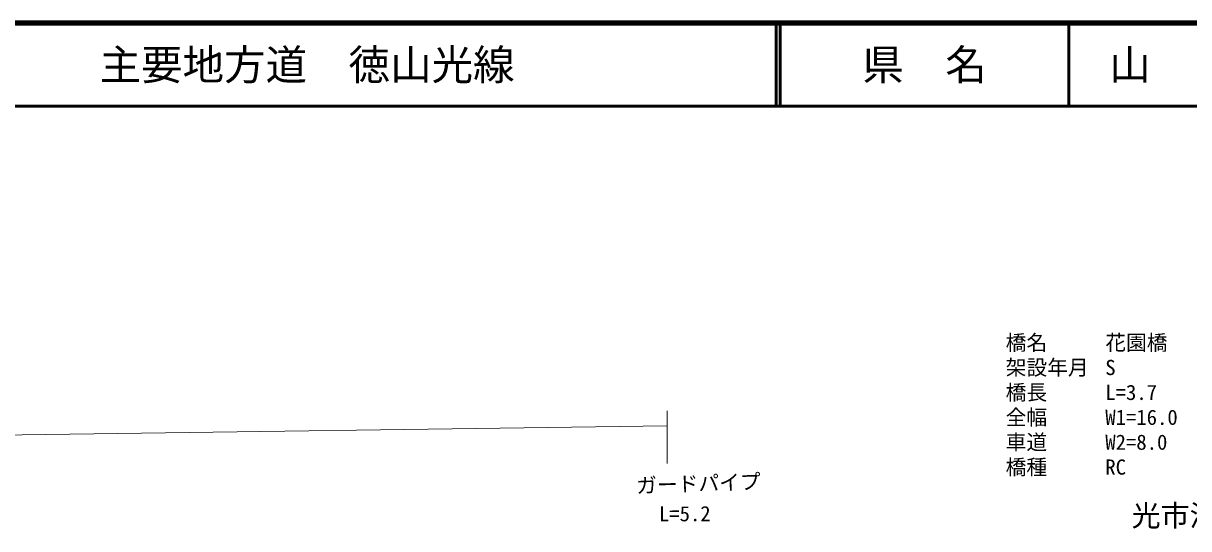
# Model space of a CAD drawing. Units: millimetres at full size, sheet at 1:1000; details may follow other scales. Extents: x -21873655 to 680000, y -224376979 to 380000.
# Drawn here: x 207049 to 347452, y 319083 to 380000 of the extents above; entities that cross this region are included whole.
import ezdxf
from ezdxf.enums import TextEntityAlignment as Align

# ---------------------------------------------------------------- set-up
doc = ezdxf.new("R2010")
doc.units = ezdxf.units.MM
doc.header["$LTSCALE"] = 1000
doc.layers.add('M-BMK-HTXT', color=7, linetype='Continuous')
doc.layers.add('M-TTL-TXT', color=7, linetype='Continuous')
for name, color, linetype, lineweight in [('M-STR-HTXT', 7, 'Continuous', 13), ('M-TTL', 2, 'Continuous', 140), ('M-TTL-LINE', 7, 'Continuous', 50)]:
    doc.layers.add(name, color=color, linetype=linetype, lineweight=lineweight)
doc.styles.add('ＭＳ ゴシック', font='')
doc.styles.get('ＭＳ ゴシック').set_extended_font_data('MS Gothic')

msp = doc.modelspace()

# ---------------------------------------------------------------- linework, layer by layer
at = {"layer": 'M-STR-HTXT'}
for p, q in [((284620, 326934), (284620, 333299)), ((107040, 328941), (284620, 331502))]:
    msp.add_line(p, q, dxfattribs=at)
at = {"layer": 'M-TTL'}
msp.add_line((680000, 380000), (40000, 380000), dxfattribs=at)
at = {"layer": 'M-TTL-LINE'}
for p, q in [((297750, 380000), (297750, 370000)), ((298250, 380000), (298250, 370000)), ((333000, 380000), (333000, 370000)), ((40000, 370000), (680000, 370000))]:
    msp.add_line(p, q, dxfattribs=at)

# ---------------------------------------------------------------- texts
at = {"layer": 'M-BMK-HTXT', "style": 'ＭＳ ゴシック'}
msp.add_text('光市浅江中学校', height=2566, dxfattribs=at).set_placement((340570, 318604), align=Align.BOTTOM_LEFT)
at = {"layer": 'M-STR-HTXT', "style": 'ＭＳ ゴシック'}
for s, p in [('橋名', (325403, 340048)), ('花園橋', (337403, 340048)), ('架設年月', (325403, 337048)), ('S', (337403, 337048)), ('橋長', (325403, 334048)), ('L=3.7', (337403, 334048)), ('全幅', (325403, 331048)), ('W1=16.0', (337403, 331048)), ('車道', (325403, 328048)), ('W2=8.0', (337403, 328048)), ('橋種', (325403, 325048)), ('RC', (337403, 325048))]:
    msp.add_text(s, height=1833, dxfattribs=at).set_placement(p, align=Align.BOTTOM_LEFT)
for s, rotation, p in [('ガードパイプ', 2.001, (280938, 322807)), ('L=5.2', 0.233, (283631, 319414))]:
    msp.add_text(s, height=1833, rotation=rotation, dxfattribs=at).set_placement(p, align=Align.BOTTOM_LEFT)
at = {"layer": 'M-TTL-TXT', "style": 'ＭＳ ゴシック'}
msp.add_text('主要地方道\u3000徳山光線', height=3666, dxfattribs=at).set_placement((216234, 375000), align=Align.MIDDLE_LEFT)
for s, p in [('県\u3000名', (315625, 375000)), ('山\u3000口\u3000県', (350375, 375000))]:
    msp.add_text(s, height=3666, dxfattribs=at).set_placement(p, align=Align.MIDDLE_CENTER)

doc.saveas('drawing.dxf')
